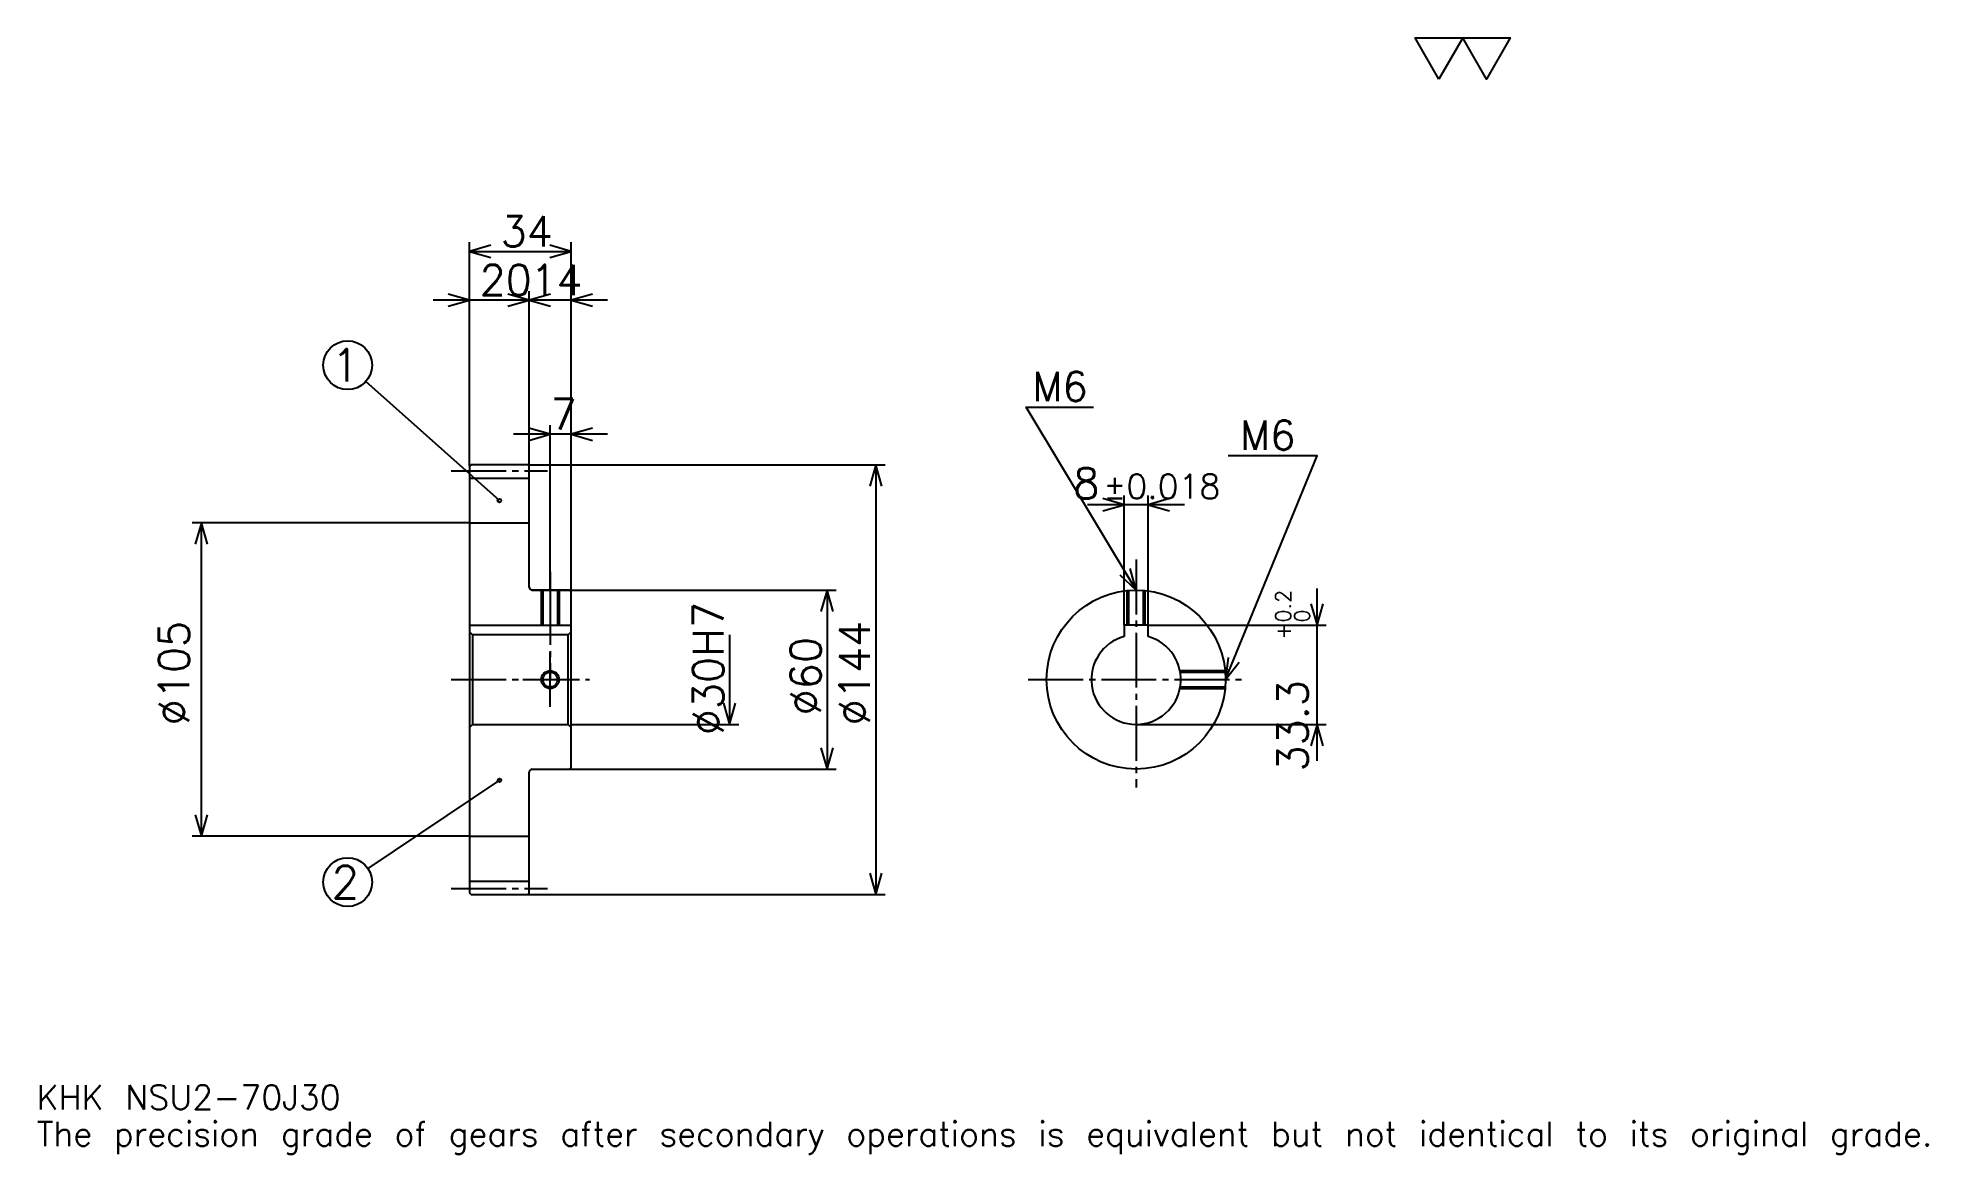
# Model space of a CAD drawing. Extents: x 21 to 654, y 7 to 382.
import ezdxf

# ---------------------------------------------------------------- set-up
doc = ezdxf.new("R2010")
doc.units = 0
doc.linetypes.add('DASHDOT', pattern=[24.521738, 18.391304, -2.043478, 2.043478, -2.043478])
doc.layers.get('0').update_dxf_attribs({"linetype": 'CONTINUOUS'})
doc.layers.add('DASHDOT', color=6, linetype='DASHDOT')
doc.styles.add('KANJI', font='TXT', dxfattribs={"bigfont": 'BIGFONT'})

msp = doc.modelspace()

# ---------------------------------------------------------------- linework, layer by layer
at = {"color": 5}
for p, q in [((165.521729, 238.543488), (165.521729, 313.130432)), ((199.521729, 238.543488), (199.521729, 313.130432)), ((165.521729, 310.065216), (199.521729, 310.065216)), ((197.782593, 293.717407), (153.260864, 293.717407)), ((211.782593, 293.717407), (173.260864, 293.717407)), ((185.521729, 238.543488), (185.521729, 296.782623)), ((175.521729, 226.543488), (130.75235, 266.472412)), ((211.782593, 248.76088), (180.260864, 248.76088)), ((192.521729, 238.543488), (192.521729, 251.826096)), ((165.521729, 238.043488), (165.521729, 238.543488)), ((185.021729, 238.543488), (199.521729, 238.543488)), ((185.521729, 238.043488), (185.521729, 238.543488)), ((192.521729, 196.543488), (192.521729, 238.543488)), ((192.521729, 196.543488), (192.521729, 238.543488)), ((199.521729, 238.543488), (304.760864, 238.543488)), ((199.521729, 196.043488), (199.521729, 238.543488)), ((301.695648, 238.543488), (301.695648, 94.543488)), ((384.913025, 184.843491), (384.913025, 228.217407)), ((392.913025, 184.843491), (392.913025, 228.217407)), ((405.173889, 225.152191), (372.652161, 225.152191)), ((165.521729, 219.043488), (72.543472, 219.043488)), ((75.608688, 114.043488), (75.608688, 219.043488)), ((186.521729, 196.543488), (199.521729, 196.543488)), ((199.521729, 196.543488), (288.413025, 196.543488)), ((285.347809, 196.543488), (285.347809, 136.543488)), ((449.565216, 139.282623), (449.565216, 197.104355)), ((392.913025, 184.843491), (452.630432, 184.843491)), ((252.652161, 181.543488), (252.652161, 151.543488)), ((199.521729, 151.543488), (255.717377, 151.543488)), ((388.913025, 151.543488), (452.630432, 151.543488)), ((186.521729, 136.543488), (199.521729, 136.543488)), ((199.521729, 136.543488), (288.413025, 136.543488)), ((175.521729, 132.793488), (131.440521, 103.227051)), ((165.521729, 114.043488), (72.543472, 114.043488)), ((185.021729, 94.543488), (199.521729, 94.543488)), ((199.521729, 94.543488), (304.760864, 94.543488))]:
    msp.add_line(p, q, dxfattribs=at)
at = {"color": 4}
for p, q in [((165.521729, 234.043488), (185.521729, 234.043488)), ((165.521729, 219.043488), (185.521729, 219.043488)), ((165.521729, 184.843491), (199.521729, 184.843491)), ((166.521729, 181.543488), (166.521729, 151.543488)), ((198.521729, 181.543488), (199.521729, 182.543488)), ((198.521729, 151.543488), (199.521729, 150.543488)), ((165.521729, 114.043488), (185.521729, 114.043488)), ((165.521729, 99.043488), (185.521729, 99.043488))]:
    msp.add_line(p, q, dxfattribs=at)
at = {"color": 7}
msp.add_lwpolyline([(490.434784, 367.82608), (482.46521, 381.639984), (514.343506, 381.639984), (506.373901, 367.82608), (498.404358, 381.639984), (490.434784, 367.82608)], dxfattribs=at)
at = {"color": 5}
for points in [[(172.673904, 312.108704), (165.521729, 310.065216), (172.673904, 308.021729)], [(192.369553, 308.021729), (199.521729, 310.065216), (192.369553, 312.108704)], [(158.369553, 291.67392), (165.521729, 293.717407), (158.369553, 295.760864)], [(178.369553, 291.67392), (185.521729, 293.717407), (178.369553, 295.760864)], [(192.673904, 295.760864), (185.521729, 293.717407), (192.673904, 291.67392)], [(206.673904, 295.760864), (199.521729, 293.717407), (206.673904, 291.67392)], [(388.913025, 196.543488), (352.130432, 257.847839), (374.608704, 257.847839)], [(185.369553, 246.717407), (192.521729, 248.76088), (185.369553, 250.804352)], [(206.673904, 250.804352), (199.521729, 248.76088), (206.673904, 246.717407)], [(418.913025, 166.543488), (449.565216, 241.5), (419.730408, 241.5)], [(303.739136, 231.391312), (301.695648, 238.543488), (299.652161, 231.391312)], [(377.760864, 223.108704), (384.913025, 225.152191), (377.760864, 227.195663)], [(400.065216, 227.195663), (392.913025, 225.152191), (400.065216, 223.108704)], [(77.652168, 211.891312), (75.608688, 219.043488), (73.565208, 211.891312)], [(383.481018, 201.625061), (388.913025, 196.543488), (386.985535, 203.727783)], [(287.391296, 189.391312), (285.347809, 196.543488), (283.304321, 189.391312)], [(447.521729, 191.995667), (449.565216, 184.843491), (451.608704, 191.995667)], [(419.72876, 173.936996), (418.913025, 166.543488), (423.511627, 172.39006)], [(250.608673, 158.695663), (252.652161, 151.543488), (254.695648, 158.695663)], [(451.608704, 144.391312), (449.565216, 151.543488), (447.521729, 144.391312)], [(283.304321, 143.695663), (285.347809, 136.543488), (287.391296, 143.695663)], [(73.565208, 121.195663), (75.608688, 114.043488), (77.652168, 121.195663)], [(299.652161, 101.695663), (301.695648, 94.543488), (303.739136, 101.695663)]]:
    msp.add_lwpolyline(points, dxfattribs=at)
at = {"color": 4}
for points in [[(185.521729, 197.543488), (185.521729, 238.043488), (185.021729, 238.543488), (166.021729, 238.543488), (165.521729, 238.043488), (165.521729, 150.543488)], [(186.521729, 136.543488), (199.021729, 136.543488), (199.521729, 137.043488), (199.521729, 196.043488), (199.021729, 196.543488), (186.521729, 196.543488)], [(189.521729, 196.543488), (189.521729, 184.843491)], [(190.061737, 196.543488), (190.061737, 184.843491)], [(194.98172, 196.543488), (194.98172, 184.843491)], [(195.521729, 196.543488), (195.521729, 184.843491)], [(386.453033, 184.843491), (386.453033, 196.442459)], [(391.373047, 184.843491), (391.373047, 196.442459)], [(385.913025, 184.843491), (385.913025, 196.393112)], [(391.913025, 184.843491), (391.913025, 196.393112)], [(392.913025, 181.00032), (392.913025, 184.843491), (384.913025, 184.843491), (384.913025, 181.00032)], [(165.521729, 150.543488), (166.521729, 151.543488), (198.521729, 151.543488), (198.521729, 181.543488), (166.521729, 181.543488), (165.521729, 182.543488)], [(403.609985, 169.543488), (418.762665, 169.543488)], [(403.709961, 169.003494), (418.812012, 169.003494)], [(403.609985, 163.543488), (418.762665, 163.543488)], [(403.709961, 164.083481), (418.812012, 164.083481)], [(165.521729, 150.543488), (165.521729, 95.043488), (166.021729, 94.543488), (185.021729, 94.543488), (185.521729, 95.043488), (185.521729, 135.543488)]]:
    msp.add_lwpolyline(points, dxfattribs=at)
at = {"color": 5}
for centre, radius in [((124.652161, 271.913055), 8.173913), ((175.521729, 226.543488), 0.613044), ((175.521729, 132.793488), 0.613044), ((124.652161, 98.67392), 8.173913)]:
    msp.add_circle(centre, radius, dxfattribs=at)
at = {"color": 4}
for centre, radius in [((388.913025, 166.543488), 30), ((192.521729, 166.543488), 2.46)]:
    msp.add_circle(centre, radius, dxfattribs=at)
at = {"color": 7}
msp.add_circle((192.521729, 166.543488), 3, dxfattribs=at)
at = {"color": 4}
for centre, radius, start, end in [((186.521729, 197.543488), 1, 180, 270), ((388.913025, 166.543488), 15, 105.466010323, 74.533989677), ((186.521729, 135.543488), 1, 90, 180)]:
    msp.add_arc(centre, radius, start, end, dxfattribs=at)
at = {"layer": 'DASHDOT', "color": 7}
for p, q in [((159.391296, 236.543488), (191.652161, 236.543488)), ((388.913025, 206.76088), (388.913025, 130.413055)), ((192.521729, 196.543488), (192.521729, 166.543488)), ((159.391296, 166.543488), (205.652161, 166.543488)), ((352.782593, 166.543488), (425.043457, 166.543488)), ((159.391296, 96.543488), (191.652161, 96.543488))]:
    msp.add_line(p, q, dxfattribs=at)
for points in [[(192.521729, 202.67392), (192.521729, 178.713058)], [(192.521729, 157.413055), (192.521729, 175.67392)], [(183.391296, 166.543488), (201.652161, 166.543488)]]:
    msp.add_lwpolyline(points, dxfattribs=at)

# ---------------------------------------------------------------- texts
at = {"color": 7, "style": 'KANJI'}
for s, height, p in [('34', 10.217391, (175.880432, 311.700012)), ('20', 10.217391, (168.880417, 295.352173)), ('14', 10.217391, (185.880432, 295.352173)), ('1', 10.898551, (119.202888, 266.463776)), ('M6', 9.808696, (354.173889, 259.891296)), ('7', 10.217391, (192.70108, 250.39566)), ('M6', 9.808696, (423.817383, 243.543488)), ('8', 10.217391, (367.822327, 227.195663)), ('%%p0.018', 8.173913, (377.936279, 227.195663)), ('2', 10.898551, (119.202888, 93.224648)), ('KHK NSU2-70J30', 8.173913, (20.434782, 22.47826)), ('The precision grade of gears after secondary operations is equivalent but not identical to its original grade.', 8.173913, (20.434782, 10.217391))]:
    msp.add_text(s, height=height, dxfattribs=at).set_placement(p)
for s, height, p in [('%%c30H7', 10.217391, (250.608673, 147.896744)), ('0.2', 5.108696, (440.778259, 185.676697)), ('%%c105', 10.217391, (71.521729, 151.217407)), ('%%c144', 10.217391, (299.652161, 151.217407)), ('+', 5.108696, (440.778259, 179.954956)), ('0', 5.108696, (447.113037, 185.676697)), ('%%c60', 10.217391, (283.304321, 154.538055)), ('33.3', 10.217391, (446.5, 135.730042))]:
    msp.add_text(s, height=height, rotation=90, dxfattribs=at).set_placement(p)

doc.saveas('drawing.dxf')
